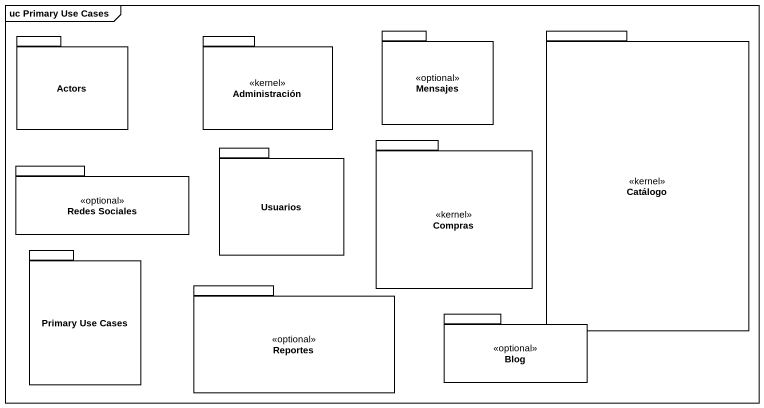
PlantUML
@startuml
mainframe uc Primary Use Cases
package Mensajes <<optional>> {
}
package Catálogo <<kernel>> {
}
package Actors {
}
package Administración <<kernel>> {
}
package Usuarios {
}
package Compras <<kernel>> {
}
package "Redes Sociales" as Redes_Sociales <<optional>> {
}
package "Primary Use Cases" as Primary_Use_Cases {
}
package Reportes <<optional>> {
}
package Blog <<optional>> {
}
@enduml
